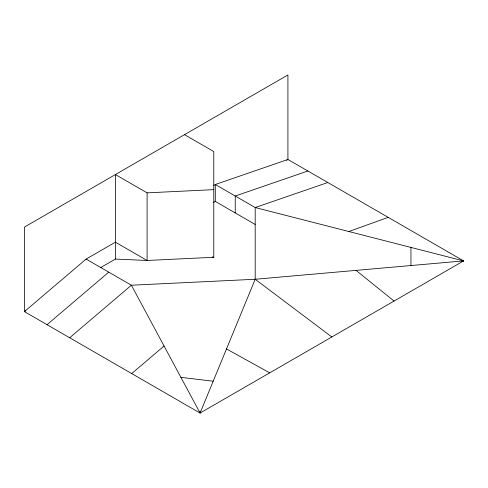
<?xml version="1.0" encoding="UTF-8"?>
<svg xmlns="http://www.w3.org/2000/svg" width="488" height="488" viewBox="0 0 488 488"><rect width="100%" height="100%" fill="white"/><g stroke="black" fill="none" stroke-linecap="round" stroke-linejoin="round"><path stroke-width="0.73" d="M200.721 411.689L200.08 413.049L24.4 311.618L24.4 227.097L287.92 74.951L287.92 159.478L463.6 260.903L200.08 413.049L199.281 411.756M184.501 134.657L213.781 151.567L213.781 257.267L147.095 260.476L115.4 242.176L86.12 259.079L24.4 311.618L25.711 310.862M47.037 324.691L108.757 272.151M69.674 337.757L131.394 285.218L255.194 279.264L463.6 260.903L255.194 207.54L215.287 184.507L213.323 185.641M131.705 373.57L164.066 346.022M100.436 267.723L115.4 259.079L147.095 260.476L147.095 192.858L115.4 174.558L115.4 259.079M213.323 202.544L215.287 201.41L255.194 224.45M286.602 160.241L287.92 159.478L215.287 184.507L215.287 201.41M348.865 231.525L388.173 217.361M307.873 170.995L235.24 196.024L235.24 212.927M327.82 182.512L255.194 207.54L255.194 279.557M461.373 261.281L463.6 260.903L462.118 260.647M147.095 192.858L213.781 189.649M180.908 377.358L213.195 381.207M212.304 256.901L213.781 257.267M226.493 348.926L269.705 372.85M86.12 259.079L131.394 285.218L200.08 413.049L255.194 279.264L331.84 336.976M356.045 270.382L394.06 301.053M410.951 247.428L410.951 265.545"/></g></svg>
